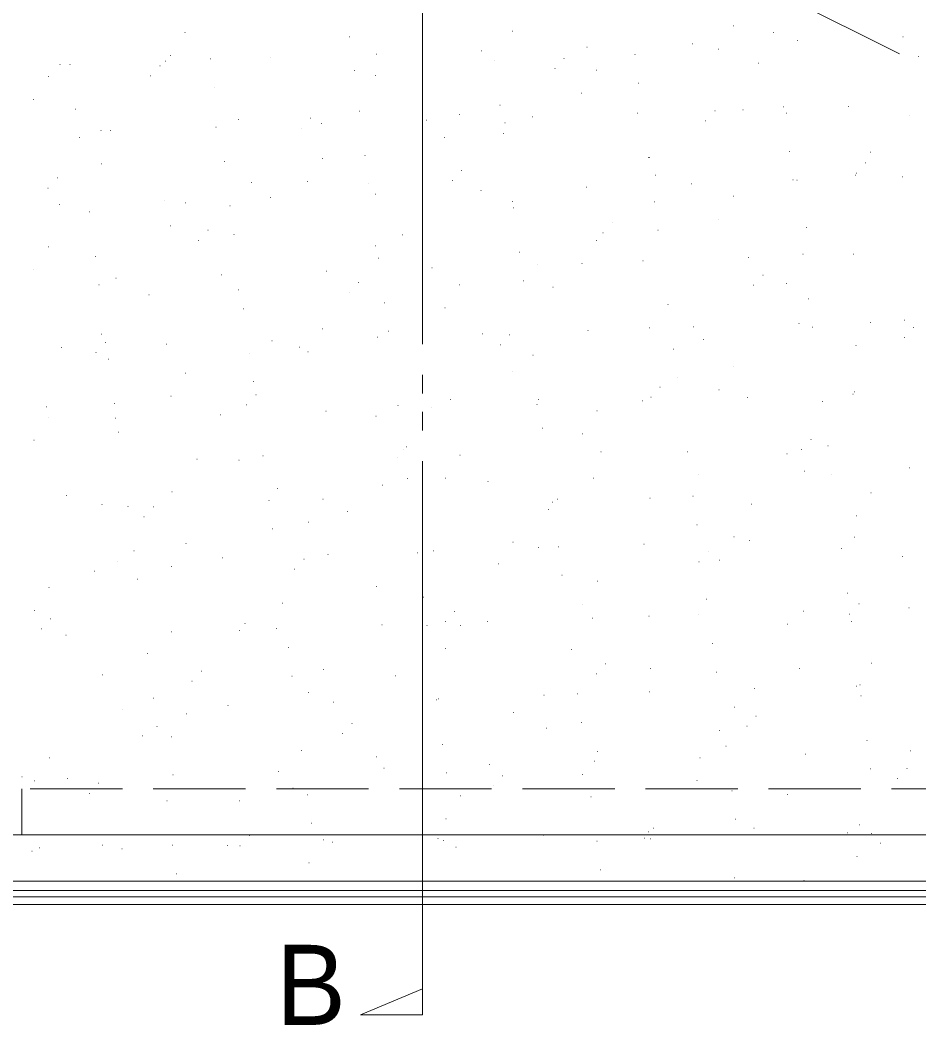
# Model space of a CAD drawing. Units: millimetres, scale not verified. Extents: x -1206 to 1200, y -831 to 831.
# Drawn here: x -159.2 to 133, y -613.5 to -286.9 of the extents above; entities that cross this region are included whole.
import ezdxf
from ezdxf.enums import TextEntityAlignment as Align

# ---------------------------------------------------------------- set-up
doc = ezdxf.new("R2010")
doc.units = ezdxf.units.MM
doc.header["$LTSCALE"] = 10
doc.linetypes.add('DASHED3', pattern=[4, 3, -1])
doc.linetypes.add('LONG_DOUBLE_CHAIN', pattern=[21.8, 18, -1, 0.6, -0.6, 0.6, -1])
for name, color, linetype, lineweight in [('0-0_1C', 3, 'Continuous', 9), ('0-1_0', 3, 'Continuous', 9), ('0-3_sunpou', 1, 'Continuous', 9), ('0-5_形材', 4, 'Continuous', 9)]:
    doc.layers.add(name, color=color, linetype=linetype, lineweight=lineweight)
doc.layers.add('0-E_moji', color=2, linetype='Continuous')
doc.styles.add('ＭＳ Ｐゴシック', font='')
doc.styles.get('ＭＳ Ｐゴシック').set_extended_font_data('MS PGothic')

msp = doc.modelspace()

# ---------------------------------------------------------------- linework, layer by layer
at = {"layer": '0-0_1C'}
for p, q in [((664.7, -566.83), (-229.3, -566.83)), ((667.7, -569.83), (-232.3, -569.83)), ((669.7, -571.83), (-234.3, -571.83))]:
    msp.add_line(p, q, dxfattribs=at)
msp.add_lwpolyline([(672.2, -574.33), (-236.8, -574.33), (-236.8, 334.67)], dxfattribs=at)
at = {"layer": '0-1_0'}
for p, q in [((0.74, -290.52), (0.84, -290.52)), ((72.59, -288.79), (72.69, -288.79)), ((-105.6, -290.86), (-105.5, -290.86)), ((-52.18, -292.28), (-52.08, -292.28)), ((85.75, -290.96), (85.85, -290.96)), ((93.56, -293.47), (93.66, -293.47)), ((127.82, -292.35), (127.92, -292.35)), ((-9.22, -296.83), (-9.12, -296.83)), ((25.04, -295.71), (25.14, -295.71)), ((59.3, -294.59), (59.4, -294.59)), ((67.81, -296.29), (67.91, -296.29)), ((-112, -300.19), (-111.9, -300.19)), ((-110.38, -298.36), (-110.28, -298.36)), ((-97.28, -299.42), (-97.18, -299.42)), ((-77.74, -299.07), (-77.64, -299.07)), ((-43.48, -297.95), (-43.38, -297.95)), ((-5.13, -300.04), (-5.03, -300.04)), ((17.62, -299.31), (17.72, -299.31)), ((40.65, -298.1), (40.75, -298.1)), ((132.81, -298.72), (132.91, -298.72)), ((-146.25, -301.31), (-146.15, -301.31)), ((-143.06, -301.36), (-142.96, -301.36)), ((-113.77, -301.74), (-113.67, -301.74)), ((-50.59, -303.28), (-50.49, -303.28)), ((14.62, -302.59), (14.72, -302.59)), ((28.07, -303.15), (28.17, -303.15)), ((80.8, -300.85), (80.9, -300.85)), ((-150.12, -305.22), (-150.02, -305.22)), ((-116.77, -305.02), (-116.67, -305.02)), ((-43.78, -304.88), (-43.68, -304.88)), ((-96.06, -308.67), (-95.96, -308.67)), ((41.87, -307.35), (41.97, -307.35)), ((-154.9, -312.71), (-154.8, -312.71)), ((23.29, -310.65), (23.39, -310.65)), ((-141.15, -315.81), (-141.05, -315.81)), ((-49, -316.43), (-48.9, -316.43)), ((-3.22, -314.49), (-3.12, -314.49)), ((66.62, -316.32), (66.72, -316.32)), ((75.75, -316.03), (75.85, -316.03)), ((88.93, -315.11), (89.03, -315.11)), ((110.01, -314.91), (110.11, -314.91)), ((-88.31, -319.23), (-88.21, -319.23)), ((-64.77, -318.75), (-64.67, -318.75)), ((-27.03, -319.39), (-26.93, -319.39)), ((-16.46, -317.51), (-16.36, -317.51)), ((7.23, -318.27), (7.33, -318.27)), ((41.49, -317.15), (41.59, -317.15)), ((63.62, -319.59), (63.72, -319.59)), ((89.89, -317.17), (89.99, -317.17)), ((129.79, -317.86), (129.89, -317.86)), ((-132.99, -322.71), (-132.89, -322.71)), ((-129.8, -322.75), (-129.7, -322.75)), ((-95.54, -321.63), (-95.44, -321.63)), ((-67.77, -322.02), (-67.67, -322.02)), ((-61.28, -320.51), (-61.18, -320.51)), ((-1.6, -320.28), (-1.5, -320.28)), ((-139.94, -325.07), (-139.84, -325.07)), ((-21.23, -325.01), (-21.13, -325.01)), ((-2, -323.75), (-1.9, -323.75)), ((90.83, -329.57), (90.93, -329.57)), ((117.21, -329.8), (117.31, -329.8)), ((-92.88, -332.82), (-92.78, -332.82)), ((-60.98, -331.87), (-60.88, -331.87)), ((-47.1, -330.89), (-47, -330.89)), ((45.05, -331.51), (45.15, -331.51)), ((45.36, -331.53), (45.46, -331.53)), ((-132.83, -333.59), (-132.73, -333.59)), ((-15.77, -335.75), (-15.67, -335.75)), ((115.62, -333.32), (115.72, -333.32)), ((-147.16, -338.18), (-147.06, -338.18)), ((-65.76, -339.37), (-65.66, -339.37)), ((-18.77, -339.03), (-18.67, -339.03)), ((47.4, -337.29), (47.5, -337.29)), ((92.05, -338.82), (92.15, -338.82)), ((93.34, -338.96), (93.44, -338.96)), ((112.44, -337.3), (112.54, -337.3)), ((112.62, -336.6), (112.72, -336.6)), ((127.6, -337.84), (127.7, -337.84)), ((-150.16, -341.46), (-150.06, -341.46)), ((-83.99, -339.72), (-83.89, -339.72)), ((-45.88, -340.14), (-45.78, -340.14)), ((-9.44, -342.32), (-9.34, -342.32)), ((24.82, -341.2), (24.92, -341.2)), ((59.08, -340.08), (59.18, -340.08)), ((-112.21, -345.68), (-112.11, -345.68)), ((-77.95, -344.56), (-77.85, -344.56)), ((-43.7, -343.44), (-43.6, -343.44)), ((0.84, -345.89), (0.94, -345.89)), ((46.96, -345.96), (47.06, -345.96)), ((72.69, -344.16), (72.79, -344.16)), ((-146.47, -346.8), (-146.37, -346.8)), ((-136.76, -349.22), (-136.66, -349.22)), ((-105.5, -346.23), (-105.4, -346.23)), ((-90.98, -347.28), (-90.88, -347.28)), ((1.18, -347.9), (1.28, -347.9)), ((67.91, -351.66), (68.01, -351.66)), ((-110.28, -353.72), (-110.18, -353.72)), ((-98.16, -355.19), (-98.06, -355.19)), ((33.23, -352.76), (33.33, -352.76)), ((48.17, -355.21), (48.27, -355.21)), ((96.4, -354.3), (96.5, -354.3)), ((-101.16, -358.47), (-101.06, -358.47)), ((-89.76, -356.53), (-89.66, -356.53)), ((-34.99, -356.73), (-34.89, -356.73)), ((28.17, -358.52), (28.27, -358.52)), ((30.23, -356.04), (30.33, -356.04)), ((-150.02, -360.59), (-149.92, -360.59)), ((-43.68, -360.24), (-43.58, -360.24)), ((3.08, -362.35), (3.18, -362.35)), ((-134.85, -363.67), (-134.75, -363.67)), ((-42.7, -364.29), (-42.6, -364.29)), ((43.22, -365.18), (43.32, -365.18)), ((77.48, -364.06), (77.58, -364.06)), ((95.23, -362.97), (95.33, -362.97)), ((111.74, -362.94), (111.84, -362.94)), ((-154.8, -368.08), (-154.7, -368.08)), ((-59.55, -368.54), (-59.45, -368.54)), ((-25.3, -367.42), (-25.2, -367.42)), ((8.96, -366.3), (9.06, -366.3)), ((23.39, -366.02), (23.49, -366.02)), ((-128.07, -370.78), (-127.97, -370.78)), ((-93.81, -369.66), (-93.71, -369.66)), ((-49.16, -372.2), (-49.06, -372.2)), ((4.3, -371.61), (4.4, -371.61)), ((82.23, -369.77), (82.33, -369.77)), ((-133.63, -372.93), (-133.53, -372.93)), ((-88.21, -374.6), (-88.11, -374.6)), ((-52.17, -375.47), (-52.07, -375.47)), ((-16.36, -372.88), (-16.26, -372.88)), ((14.01, -373.73), (14.11, -373.73)), ((79.22, -373.04), (79.32, -373.04)), ((89.99, -372.54), (90.09, -372.54)), ((-117.38, -376.16), (-117.28, -376.16)), ((-40.8, -378.75), (-40.7, -378.75)), ((97.13, -377.43), (97.23, -377.43)), ((-86.58, -380.68), (-86.48, -380.68)), ((-21.13, -380.37), (-21.03, -380.37)), ((51.35, -379.36), (51.45, -379.36)), ((117.31, -385.17), (117.41, -385.17)), ((128.19, -384.38), (128.29, -384.38)), ((-60.88, -387.24), (-60.78, -387.24)), ((-39.58, -388), (-39.48, -388)), ((25.42, -387.74), (25.52, -387.74)), ((45.46, -386.9), (45.56, -386.9)), ((59.67, -386.62), (59.77, -386.62)), ((93.93, -385.5), (94.03, -385.5)), ((98.35, -386.68), (98.45, -386.68)), ((131.23, -386.77), (131.33, -386.77)), ((-132.73, -388.96), (-132.63, -388.96)), ((-131.55, -391.63), (-131.45, -391.63)), ((-77.36, -391.1), (-77.26, -391.1)), ((-43.1, -389.98), (-43, -389.98)), ((-8.84, -388.86), (-8.74, -388.86)), ((-0.16, -389.2), (-0.06, -389.2)), ((63.01, -390.74), (63.11, -390.74)), ((128.22, -390.05), (128.32, -390.05)), ((-145.88, -393.34), (-145.78, -393.34)), ((-134.56, -394.91), (-134.46, -394.91)), ((-111.62, -392.22), (-111.52, -392.22)), ((-84.68, -395.14), (-84.58, -395.14)), ((-68.38, -393.17), (-68.28, -393.17)), ((-65.65, -394.73), (-65.55, -394.73)), ((-3.17, -392.48), (-3.07, -392.48)), ((53.26, -393.82), (53.36, -393.82)), ((112.54, -392.67), (112.64, -392.67)), ((-130.46, -397.08), (-130.36, -397.08)), ((7.48, -395.76), (7.58, -395.76)), ((-105.4, -401.6), (-105.3, -401.6)), ((0.94, -401.25), (1.04, -401.25)), ((72.79, -399.53), (72.89, -399.53)), ((-83.46, -404.39), (-83.36, -404.39)), ((54.47, -403.07), (54.57, -403.07)), ((48.83, -406.21), (48.93, -406.21)), ((68.01, -407.03), (68.11, -407.03)), ((112.01, -407.75), (112.11, -407.75)), ((-128.55, -411.53), (-128.45, -411.53)), ((-110.18, -409.09), (-110.08, -409.09)), ((-82.56, -408.64), (-82.46, -408.64)), ((-19.38, -410.18), (-19.28, -410.18)), ((9.38, -410.21), (9.48, -410.21)), ((43, -410.66), (43.1, -410.66)), ((45.83, -409.49), (45.93, -409.49)), ((77.26, -409.54), (77.36, -409.54)), ((101.53, -410.83), (101.63, -410.83)), ((111.52, -408.42), (111.62, -408.42)), ((-150.77, -412.61), (-150.67, -412.61)), ((-85.56, -411.92), (-85.46, -411.92)), ((-59.77, -414.02), (-59.67, -414.02)), ((-36.4, -412.15), (-36.3, -412.15)), ((-25.51, -412.9), (-25.41, -412.9)), ((8.75, -411.78), (8.85, -411.78)), ((28.27, -413.89), (28.37, -413.89)), ((-149.92, -415.96), (-149.82, -415.96)), ((-128.29, -416.26), (-128.19, -416.26)), ((-94.03, -415.14), (-93.93, -415.14)), ((-43.58, -415.61), (-43.48, -415.61)), ((-127.33, -420.79), (-127.23, -420.79)), ((10.6, -419.47), (10.7, -419.47)), ((-154.7, -423.45), (-154.6, -423.45)), ((23.49, -421.38), (23.59, -421.38)), ((97.83, -423.22), (97.93, -423.22)), ((-34.5, -426.61), (-34.4, -426.61)), ((-33.56, -425.64), (-33.46, -425.64)), ((29.61, -427.18), (29.71, -427.18)), ((57.65, -427.22), (57.75, -427.22)), ((94.83, -426.49), (94.93, -426.49)), ((103.43, -425.29), (103.53, -425.29)), ((-101.78, -429.61), (-101.68, -429.61)), ((-88.1, -429.97), (-88, -429.97)), ((-80.28, -428.54), (-80.18, -428.54)), ((-36.56, -428.92), (-36.46, -428.92)), ((-16.25, -428.25), (-16.15, -428.25)), ((90.09, -427.9), (90.19, -427.9)), ((95.66, -433.52), (95.76, -433.52)), ((129.92, -432.4), (130.02, -432.4)), ((-33.28, -435.86), (-33.18, -435.86)), ((-21.03, -435.74), (-20.93, -435.74)), ((-7.11, -436.88), (-7.01, -436.88)), ((27.15, -435.76), (27.25, -435.76)), ((61.41, -434.64), (61.51, -434.64)), ((104.65, -434.54), (104.75, -434.54)), ((-109.89, -440.24), (-109.79, -440.24)), ((-75.63, -439.12), (-75.53, -439.12)), ((-41.37, -438), (-41.27, -438)), ((117.41, -440.54), (117.51, -440.54)), ((-144.15, -441.36), (-144.05, -441.36)), ((-78.37, -443), (-78.27, -443)), ((-60.78, -442.61), (-60.68, -442.61)), ((13.78, -443.62), (13.88, -443.62)), ((15.44, -442.65), (15.54, -442.65)), ((45.56, -442.26), (45.66, -442.26)), ((59.56, -441.68), (59.66, -441.68)), ((78.61, -444.19), (78.71, -444.19)), ((-132.63, -444.33), (-132.53, -444.33)), ((-124.15, -444.94), (-124.05, -444.94)), ((-115.95, -445.08), (-115.85, -445.08)), ((-52.78, -446.62), (-52.68, -446.62)), ((12.44, -445.93), (12.54, -445.93)), ((-118.95, -448.36), (-118.85, -448.36)), ((-65.55, -450.1), (-65.45, -450.1)), ((112.64, -448.04), (112.74, -448.04)), ((-77.16, -452.25), (-77.06, -452.25)), ((60.78, -450.93), (60.88, -450.93)), ((-105.3, -456.97), (-105.2, -456.97)), ((1.04, -456.62), (1.14, -456.62)), ((43.6, -457.2), (43.7, -457.2)), ((72.89, -454.9), (72.99, -454.9)), ((77.86, -456.08), (77.96, -456.08)), ((112.12, -454.96), (112.22, -454.96)), ((-122.25, -459.39), (-122.15, -459.39)), ((-30.1, -460.01), (-30, -460.01)), ((-24.92, -459.44), (-24.82, -459.44)), ((9.34, -458.32), (9.44, -458.32)), ((15.68, -458.07), (15.78, -458.07)), ((64.44, -459.66), (64.54, -459.66)), ((107.83, -458.69), (107.93, -458.69)), ((-127.7, -462.8), (-127.6, -462.8)), ((-93.44, -461.68), (-93.34, -461.68)), ((-66.95, -462.09), (-66.85, -462.09)), ((-59.18, -460.56), (-59.08, -460.56)), ((-3.78, -463.63), (-3.68, -463.63)), ((61.44, -462.93), (61.54, -462.93)), ((68.12, -462.39), (68.22, -462.39)), ((127.61, -461.2), (127.71, -461.2)), ((-135.17, -466.05), (-135.07, -466.05)), ((-110.08, -464.46), (-109.98, -464.46)), ((-69.95, -465.36), (-69.85, -465.36)), ((-121.03, -468.65), (-120.93, -468.65)), ((16.9, -467.33), (17, -467.33)), ((28.37, -469.26), (28.47, -469.26)), ((-149.82, -471.33), (-149.72, -471.33)), ((-43.48, -470.98), (-43.38, -470.98)), ((109.73, -473.15), (109.83, -473.15)), ((-73.98, -476.4), (-73.88, -476.4)), ((-28.2, -474.47), (-28.1, -474.47)), ((23.59, -476.75), (23.69, -476.75)), ((63.95, -475.08), (64.05, -475.08)), ((113.44, -476.66), (113.54, -476.66)), ((-154.6, -478.82), (-154.5, -478.82)), ((-17.95, -479.09), (-17.85, -479.09)), ((61.19, -480.12), (61.29, -480.12)), ((95.45, -479), (95.55, -479)), ((110.43, -479.94), (110.53, -479.94)), ((129.7, -477.88), (129.8, -477.88)), ((-149.34, -481.52), (-149.24, -481.52)), ((-86.17, -483.06), (-86.07, -483.06)), ((-20.96, -482.37), (-20.86, -482.37)), ((-7.33, -482.36), (-7.23, -482.36)), ((26.93, -481.24), (27.03, -481.24)), ((45.22, -480.63), (45.32, -480.63)), ((90.19, -483.27), (90.29, -483.27)), ((110.95, -482.4), (111.05, -482.4)), ((-152.35, -484.8), (-152.25, -484.8)), ((-110.11, -485.72), (-110.01, -485.72)), ((-88, -485.34), (-87.9, -485.34)), ((-75.85, -484.6), (-75.75, -484.6)), ((-41.59, -483.48), (-41.49, -483.48)), ((-26.98, -483.72), (-26.88, -483.72)), ((-16.15, -483.62), (-16.05, -483.62)), ((-144.37, -486.84), (-144.27, -486.84)), ((65.86, -489.54), (65.96, -489.54)), ((-117.85, -492.8), (-117.75, -492.8)), ((-72.07, -490.86), (-71.97, -490.86)), ((-20.93, -491.11), (-20.83, -491.11)), ((20.08, -491.48), (20.18, -491.48)), ((31.05, -496.1), (31.15, -496.1)), ((117.52, -495.91), (117.62, -495.91)), ((-132.53, -499.7), (-132.43, -499.7)), ((-100.34, -498.53), (-100.24, -498.53)), ((-60.68, -497.98), (-60.58, -497.98)), ((28.04, -499.38), (28.14, -499.38)), ((45.67, -497.63), (45.77, -497.63)), ((67.08, -498.79), (67.18, -498.79)), ((94.22, -497.64), (94.32, -497.64)), ((-103.35, -501.81), (-103.25, -501.81)), ((-70.86, -500.11), (-70.76, -500.11)), ((-37.17, -500.07), (-37.07, -500.07)), ((113.85, -502.98), (113.95, -502.98)), ((-65.45, -505.47), (-65.35, -505.47)), ((21.98, -505.93), (22.08, -505.93)), ((45.33, -505.22), (45.43, -505.22)), ((79.59, -504.1), (79.69, -504.1)), ((112.74, -503.4), (112.84, -503.4)), ((-115.95, -507.25), (-115.85, -507.25)), ((-57.45, -508.58), (-57.35, -508.58)), ((-23.8, -507.87), (-23.7, -507.87)), ((-23.19, -507.46), (-23.09, -507.46)), ((11.07, -506.34), (11.17, -506.34)), ((114.13, -506.55), (114.23, -506.55)), ((-125.97, -510.82), (-125.87, -510.82)), ((-105.2, -512.34), (-105.1, -512.34)), ((-91.71, -509.7), (-91.61, -509.7)), ((1.14, -511.99), (1.24, -511.99)), ((72.99, -510.27), (73.09, -510.27)), ((-51.35, -515.54), (-51.25, -515.54)), ((23.2, -515.19), (23.3, -515.19)), ((80.04, -513.11), (80.14, -513.11)), ((-114.73, -516.51), (-114.63, -516.51)), ((-54.35, -518.81), (-54.25, -518.81)), ((11.83, -517.07), (11.93, -517.07)), ((68.22, -517.76), (68.32, -517.76)), ((77.04, -516.38), (77.14, -516.38)), ((-119.56, -519.5), (-119.46, -519.5)), ((-109.98, -519.83), (-109.88, -519.83)), ((-21.9, -522.33), (-21.8, -522.33)), ((116.04, -521.01), (116.14, -521.01)), ((-67.68, -524.26), (-67.58, -524.26)), ((28.47, -524.63), (28.57, -524.63)), ((70.26, -522.94), (70.36, -522.94)), ((96.04, -525.54), (96.14, -525.54)), ((130.3, -524.42), (130.4, -524.42)), ((-149.72, -526.69), (-149.62, -526.69)), ((-43.38, -526.35), (-43.28, -526.35)), ((-6.74, -528.9), (-6.64, -528.9)), ((27.52, -527.78), (27.62, -527.78)), ((61.78, -526.66), (61.88, -526.66)), ((-109.51, -532.26), (-109.41, -532.26)), ((-75.26, -531.14), (-75.16, -531.14)), ((-41, -530.02), (-40.9, -530.02)), ((-20.68, -531.58), (-20.58, -531.58)), ((23.69, -532.12), (23.79, -532.12)), ((117.25, -530.26), (117.35, -530.26)), ((129.04, -530.11), (129.14, -530.11)), ((-158.61, -532.9), (-158.51, -532.9)), ((-154.5, -534.19), (-154.4, -534.19)), ((-143.77, -533.38), (-143.67, -533.38)), ((-133.74, -534.97), (-133.64, -534.97)), ((-2.35, -532.54), (-2.25, -532.54)), ((60.82, -534.08), (60.92, -534.08)), ((126.04, -533.39), (126.14, -533.39)), ((-136.74, -538.25), (-136.64, -538.25)), ((-70.57, -536.51), (-70.47, -536.51)), ((-65.77, -538.72), (-65.67, -538.72)), ((-5.35, -535.82), (-5.25, -535.82)), ((72.16, -537.4), (72.26, -537.4)), ((90.29, -538.64), (90.39, -538.64)), ((-111.55, -540.66), (-111.45, -540.66)), ((-87.9, -540.71), (-87.8, -540.71)), ((-16.05, -538.99), (-15.95, -538.99)), ((26.38, -539.34), (26.48, -539.34)), ((-64.55, -547.97), (-64.45, -547.97)), ((-20.83, -546.48), (-20.73, -546.48)), ((73.38, -546.65), (73.48, -546.65)), ((113.63, -548.46), (113.73, -548.46)), ((-84.74, -551.98), (-84.64, -551.98)), ((10.85, -551.82), (10.95, -551.82)), ((45.11, -550.7), (45.21, -550.7)), ((46.65, -549.55), (46.75, -549.55)), ((79.37, -549.58), (79.47, -549.58)), ((109.82, -551.09), (109.92, -551.09)), ((117.62, -551.28), (117.72, -551.28)), ((-132.43, -555.07), (-132.33, -555.07)), ((-109.65, -555.11), (-109.55, -555.11)), ((-91.93, -555.18), (-91.83, -555.18)), ((-87.74, -555.26), (-87.64, -555.26)), ((-60.58, -553.35), (-60.48, -553.35)), ((-57.67, -554.06), (-57.57, -554.06)), ((-23.41, -552.94), (-23.31, -552.94)), ((-21.57, -553.52), (-21.47, -553.52)), ((28.28, -553.79), (28.38, -553.79)), ((43.65, -552.83), (43.75, -552.83)), ((45.77, -553), (45.87, -553)), ((120.43, -554.41), (120.53, -554.41)), ((-155.43, -557.05), (-155.33, -557.05)), ((-152.96, -555.95), (-152.86, -555.95)), ((-126.18, -556.3), (-126.08, -556.3)), ((-17.5, -555.73), (-17.4, -555.73)), ((-65.35, -560.84), (-65.25, -560.84)), ((112.84, -558.77), (112.94, -558.77)), ((-108.43, -564.37), (-108.33, -564.37)), ((29.5, -563.05), (29.6, -563.05)), ((73.09, -565.64), (73.19, -565.64)), ((95.65, -566.56), (95.75, -566.56))]:
    msp.add_line(p, q, dxfattribs=at)
at = {"layer": '0-1_0', "color": 7, "linetype": 'LONG_DOUBLE_CHAIN'}
msp.add_lwpolyline([(664.7, 327.17), (-229.3, -119.83), (664.7, -566.83)], dxfattribs=at)
at = {"layer": '0-1_0'}
msp.add_lwpolyline([(-229.3, -566.83), (664.7, -566.83), (664.7, -140.03), (603.72, -134.88), (-229.3, -119.83)], close=True, dxfattribs=at)
at = {"layer": '0-3_sunpou', "color": 2, "linetype": 'LONG_DOUBLE_CHAIN'}
for points in [[(-28.41, -610.23), (-28.41, 375.64), (-48.5, 375.64), (-28.41, 367.16)], [(-28.41, -610.23), (-48.5, -610.23), (-28.41, -601.75)]]:
    msp.add_lwpolyline(points, dxfattribs=at)
at = {"layer": '0-5_形材', "linetype": 'DASHED3'}
for points in [[(-214.2, 312.07), (649.6, 312.07), (649.6, -551.73), (-214.2, -551.73)], [(-158.7, -551.73), (594.1, -551.73), (594.1, -536.73), (-158.7, -536.73)]]:
    msp.add_lwpolyline(points, close=True, dxfattribs=at)

# ---------------------------------------------------------------- texts
at = {"layer": '0-E_moji', "style": 'ＭＳ Ｐゴシック'}
msp.add_text('B', height=26.03, dxfattribs=at).set_placement((-76.01, -621.31), align=Align.BOTTOM_LEFT)

doc.saveas('drawing.dxf')
